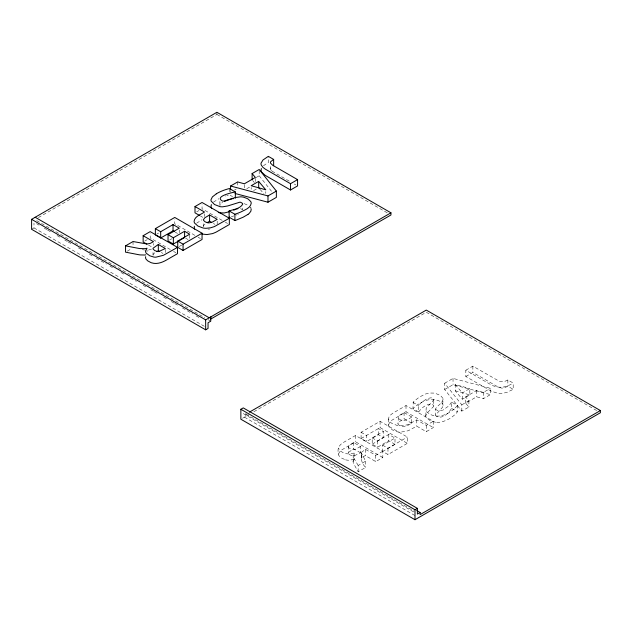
<?xml version="1.0" encoding="UTF-8"?>
<svg xmlns="http://www.w3.org/2000/svg" width="632" height="632" viewBox="0 0 632 632"><rect width="100%" height="100%" fill="white"/><g stroke="black" fill="none" stroke-linecap="round" stroke-linejoin="round"><path stroke-width="0.47" stroke-dasharray="3.16 2.37" d="M219.92 202.856L219.92 205.337L220.615 203.883A11.455 6.612 0 0 1 220.963 203.543L222.63 202.374M353.012 461.716L353.288 460.459A6.92 3.997 0 0 1 354.133 459.361L354.133 453.073L353.414 453.934A7.608 4.392 0 0 0 353.185 454.416L353.185 462.814L358.154 471.764L365.652 467.435C362.318 464.283 358.66 457.134 365.438 455.64L375.764 461.597L382.81 457.529L382.81 451.24L355.516 435.488L344.764 441.697C339.779 444.146 336.635 448.143 338.547 454.218A7.813 4.511 0 0 0 338.776 455.435L340.964 457.781L345.38 459.788M360.58 452.836L353.58 448.791L348.327 452.536A3.2 1.849 0 0 0 348.303 453.31L349.954 454.89L352.735 455.869A3.2 1.849 0 0 0 354.078 455.862L360.58 452.836L360.58 446.548L353.58 442.503L348.43 446.034L348.248 453.057M382.81 451.24L375.764 455.309L365.438 449.352L361.512 452.322L361.385 459.361L361.385 455.419M388.577 418.898L388.577 425.265A10.207 5.893 0 0 0 389.115 427.027L392.425 429.95L397.512 431.869A10.199 5.886 0 0 0 400.562 432.185L408.24 430.748L416.78 426.189L426.252 431.664L433.299 427.595L433.299 421.307L406.005 405.547L393.27 412.933A23.645 13.651 0 0 0 392.369 413.533L390.789 414.805A15.563 8.982 0 0 0 390.189 415.398C387.542 417.562 388.522 421.584 391.382 423.006A19.56 11.297 0 0 0 391.959 423.385L397.346 425.549A9.417 5.435 0 0 0 398.271 425.715L403.042 425.763L407.514 424.728A21.709 12.537 0 0 0 408.319 424.428L416.78 419.901L426.252 425.376L433.299 421.307M425.786 415.911L426.173 408.161L433.757 399.953L433.347 398.752L431.617 397.931A2.71 1.564 0 0 0 430.992 397.828L427.429 398.484A13.817 7.979 0 0 0 426.948 398.689L421.299 402.529A27.934 16.124 0 0 0 420.659 403.184L418.692 405.673L418.692 411.961L412.917 408.627L413.288 401.976A51.366 29.657 0 0 1 414.039 401.265L418.961 397.378L424.728 394.289A20.485 11.826 0 0 1 425.494 394.013L429.721 393.033L434.231 393.088A8.966 5.175 0 0 1 435.116 393.246L440.48 395.466L442.953 398.35A9.512 5.491 0 0 1 443.04 398.808L442.629 407.15L435.709 414.924A3.168 1.825 0 0 0 435.677 415.256A3.065 1.77 0 0 0 435.906 415.88C441.61 419.988 448.823 413.391 451.517 408.367L451.517 402.086L457.457 405.515L457.457 411.803A42.036 24.269 0 0 1 448.317 419.372L442.977 421.615L438.584 422.413A9.433 5.443 0 0 1 435.567 422.302M435.567 422.302L429.752 420.399L426.094 417.254A8.113 4.685 0 0 1 425.81 415.635L427.264 412.799L433.71 406.384L433.813 399.661M443.064 399.108L442.621 400.878L441.065 403.042A23.969 13.841 0 0 1 440.528 403.595L436.775 407.079A16.361 9.448 0 0 0 436.293 407.624L435.685 408.809L435.677 415.256M411.669 423.243L404.069 418.85L399.266 421.694L397.986 423.495A4.313 2.489 0 0 0 398.16 424.38L399.685 425.763L402.078 426.639A4.369 2.52 0 0 0 403.619 426.742L406.747 426.007L411.669 423.243L411.669 416.954L404.069 412.57L398.816 415.793A5.427 3.136 0 0 0 398.421 416.219L397.986 423.796M203.678 226.738L203.733 225.245L205.534 223.602M153.055 255.225L153.189 254.277A5.19 3.002 0 0 1 153.458 253.906L154.864 252.761M388.577 425.265L389.383 422.69L391.516 420.462L406.005 411.835L433.299 427.595M271.436 170.632A6.178 3.571 0 0 1 271.223 170.419L270.496 169.186L270.686 168.001A4.882 2.82 0 0 1 270.852 167.749L272.013 166.682M338.547 454.218L339.297 452.315L341.841 449.873L355.516 441.776L382.81 457.529M451.517 402.086L449.51 405.104A28.29 16.329 0 0 1 448.839 405.894L442.811 410.2M418.692 411.961C421.402 408.067 425.573 404.575 430.447 404.093A3.049 1.762 0 0 1 431.727 404.243L433.52 405.215A2.702 1.556 0 0 1 433.797 405.768L433.813 405.965M457.457 405.515L454.756 408.438M213.426 202.177L218.885 198.701M454.195 408.951C448.246 414.047 439.785 418.123 431.94 415.106A15.737 9.085 0 0 1 430.992 414.718L427.066 412.254L425.786 409.607M263.473 165.837L264.903 164.723A31.339 18.091 0 0 1 265.661 164.217L268.323 162.637L268.323 156.349M196.647 223.183L202.058 219.699M38.418 217.558L216.91 114.455L216.91 112.291M31.6 229.282L33.986 227.907L33.986 223.167M127.253 251.165L131.527 248.7M144.76 241.061L147.169 239.662M156.997 233.99L158.624 233.05M196.607 211.91L199.017 210.519M234.527 190.019L236.218 189.039M256.15 177.529L259.191 175.775L259.191 170.387M246.749 188.715L250.738 186.408M253.55 190.635L256.971 188.66M169.605 240.057L171.967 238.691M179.33 246.464L181.708 245.09M242.562 418.234L248.732 414.711M253.851 411.756L426.284 312.248L596.987 410.753M465.824 370.226L472.87 366.157L499.146 381.167A6.178 3.571 0 0 0 499.714 381.373L503.902 381.681A4.882 2.82 0 0 0 504.344 381.586L507.867 379.974L513.192 383.047L513.192 389.328L506.911 392.401L501.516 393.507A10.491 6.059 0 0 1 498.221 393.42L491.096 391.09L465.824 376.514L465.824 370.226L490.456 384.446C495.109 387.258 500.947 388.064 506.145 386.365A19.663 11.352 0 0 0 507.006 386.081L509.582 385.014A31.339 18.091 0 0 0 510.459 384.58L513.192 383.047M444.644 383.237L453.033 378.402L490.432 388.317L490.432 394.605L483.369 398.681L476.639 396.817L465.634 403.169L468.889 407.04L461.826 411.124L444.644 389.525L444.644 383.237L461.826 404.836L461.826 411.124M378.355 434.737L378.355 428.449L383.442 431.387L383.442 437.668L378.355 434.737L366.41 441.626L361.085 438.553L361.085 432.272L380.077 421.307L407.371 437.06L407.371 443.348L387.977 454.542L382.652 451.477L382.652 445.189L395 438.055L395 444.343L382.652 451.477M465.824 376.514L472.87 372.445L497.803 386.831L501.358 388.032A4.898 2.828 0 0 0 503.981 387.953L507.867 386.255L513.192 389.328M444.644 389.525L453.033 384.683L490.432 394.605M361.085 438.553L380.077 427.595L407.371 443.348M395 444.343L388.767 440.741L377.525 447.235L372.201 444.162L372.201 437.873L383.442 431.387M411.669 416.954C408.351 419.972 400.704 422.682 397.986 417.539M360.58 446.548L355.113 449.36A5.19 3.002 0 0 1 354.473 449.51L351.89 449.415L349.204 448.104A6.786 3.918 0 0 1 348.817 447.772L348.248 446.745M372.201 437.873L377.525 440.946L388.767 434.453L395 438.055M372.201 444.162L383.442 437.668M462.332 399.227L462.332 392.938L469.829 388.609L469.829 394.897L462.332 399.227L455.222 390.797L455.222 384.509L469.829 388.609M465.634 403.169L465.634 396.88L476.639 390.529L483.369 392.401L490.432 388.317M461.826 404.836L468.889 400.759L465.634 396.88M358.154 471.764L358.154 465.476L365.652 461.147L361.385 453.073M382.652 445.189L387.977 448.262L407.371 437.06M151.475 249.103L147.849 250.264M238.414 214.122L237.766 214.43M236.771 214.872L236.084 215.141M225.308 196.039L225.806 195.873M226.809 195.557L228.35 195.106M354.133 453.073L349.109 453.918A9.535 5.506 0 0 1 348.445 453.918L346.968 453.808A7.434 4.29 0 0 1 346.375 453.713L343.2 452.741L340.119 450.845A9.82 5.672 0 0 1 339.653 450.411L338.547 447.985M354.133 459.361L349.559 460.191A8.532 4.93 0 0 1 345.38 459.796M231.359 216.657L233.437 216.065A27.958 16.14 0 0 0 233.808 215.947M209.713 229.108L207.983 229.1M144.546 250.051L142.334 249.64M240.508 208.56L242.53 209.737M455.222 390.797L469.829 394.897M244.221 203.63L248.068 205.337M216.91 114.455L387.535 213.008M289.18 181.076L272.582 171.485M294.259 184.007L295.918 184.963M230.198 195.272L232.568 196.639M222.156 220.37L202.05 208.765L202.05 204.278M225.316 222.195L227.552 223.491M200.281 215.875L202.801 217.337M213.379 223.444L214.888 224.313M194.861 235.341L174.756 223.736L174.756 219.241M198.116 237.221L200.478 238.58M175.096 232.07L177.513 233.461M185.618 238.145L188.06 239.552M451.517 408.367L457.457 411.803M170.3 249.522L150.195 237.916L150.195 233.429M173.547 251.402L175.909 252.761M148.528 245.09L152.652 247.468M161.342 252.484L162.938 253.408M412.917 402.339L418.692 405.673M36.711 220.647L204.792 317.738M208.205 319.705L210.764 321.182M36.545 223.696L39.105 225.182M44.224 228.136L46.784 229.613M47.637 230.103L51.903 232.568M57.022 235.531L60.435 237.498M64.701 239.963L67.261 241.44M68.114 241.938L72.38 244.394M78.352 247.847L80.912 249.324M89.444 254.254L92.857 256.229M96.269 258.196L106.508 264.113M109.921 266.08L112.48 267.565M121.012 272.487L124.425 274.462M130.397 277.914L136.37 281.358M143.195 285.301L145.755 286.786M150.874 289.74L153.434 291.218M154.287 291.708L158.553 294.172M163.672 297.135L167.085 299.102M171.351 301.567L173.911 303.044M174.764 303.542L179.03 305.999M182.443 307.974L192.681 313.891M196.094 315.858L199.507 317.833M33.986 227.907L204.626 326.475M361.085 432.272L366.41 435.337L366.41 441.626M245.998 414.118L414.134 511.146M243.249 413.581L413.968 512.102M245.974 416.267L245.974 412.001M244.465 417.167L416.875 516.66M272.424 171.383L271.815 170.948M455.222 384.509L462.332 392.938M260.115 189.379L263.9 193.866M252.776 180.641L254.325 182.506M259.191 175.775L272.305 192.262M358.154 465.476L353.644 457.718A22.009 12.703 0 0 1 353.359 457.039L353.012 455.427M435.677 408.944L435.724 409.244A2.852 1.643 0 0 0 435.875 409.552L438.324 410.903L441.752 410.587A11.455 6.612 0 0 0 442.345 410.381M270.457 166.524L270.457 168.823M219.92 201.426L219.92 203.03M203.512 223.791L203.52 226.177M153.007 252.516L153.015 254.957M507.867 379.974L507.867 386.255M483.369 392.401L483.369 398.681M476.639 390.529L476.639 396.817M472.87 366.157L472.87 372.445M468.889 400.759L468.889 407.04M453.033 378.402L453.033 384.683M426.252 425.376L426.252 431.664M416.78 419.901L416.78 426.189M406.005 405.547L406.005 411.835M404.069 412.57L404.069 418.85M388.767 434.453L388.767 440.741M387.977 448.262L387.977 454.542M380.077 421.307L380.077 427.595M377.525 440.946L377.525 447.235M375.764 455.309L375.764 461.597M365.652 461.147L365.652 467.435M365.438 449.352L365.438 455.64M361.385 453.002L361.385 455.238M355.516 435.488L355.516 441.776M353.58 442.503L353.58 448.791M265.788 191.615L265.788 193.416M255.36 178.35L255.36 181.945M251.18 187.514L251.18 189.308M244.347 184.71L244.347 189.197M242.759 208.023L242.759 209.603M237.648 181.929L237.648 186.416M230.577 190.501L230.577 192.294M229.408 188.534L229.408 192.12M217.187 221.153L217.187 224.739M204.476 213.814L204.476 216.507M189.679 235.096L189.679 238.691M179.275 229.985L179.275 232.679M165.331 249.403L165.331 252.998M153.473 243.454L153.473 245.248M147.027 249.98L147.027 251.781M133.036 241.535L133.036 246.922M443.064 405.412A8.737 5.048 0 0 0 442.424 403.548L440.18 401.565A16.503 9.527 0 0 0 438.75 400.775L434.958 399.503A9.678 5.585 0 0 0 432.067 399.195L424.807 400.554L416.812 405.199A59.005 34.065 0 0 0 412.925 408.627"/><path stroke-width="0.95" d="M145.684 256.671L145.565 257.374A9.52 5.498 0 0 0 145.565 257.753L145.755 258.607A7.442 4.298 0 0 0 145.913 258.946L147.596 260.787L150.882 262.564A9.82 5.672 0 0 0 151.641 262.833C156.791 264.555 162.274 262.485 166.737 259.878L177.489 253.677L177.489 247.388L150.195 231.628L143.148 235.697L143.148 241.985L146.885 244.142M194.324 226.232L194.411 228.989A9.425 5.443 0 0 0 194.49 229.155M261.348 168.523L261.055 170.522L261.664 172.133M211.388 204.618L210.985 206.451L211.649 208.276M248.171 214.248L248.842 213.711A20.445 11.803 0 0 0 249.324 213.268L250.872 211.207L251.196 209.145M248.02 214.367L243.178 217.203L236.763 219.881A51.366 29.657 0 0 1 235.531 220.315L234.899 220.528L229.124 217.203L229.124 210.914C233.737 209.453 240.192 208.694 242.759 204.128A3.049 1.762 0 0 0 242.49 203.386L240.808 202.351A2.702 1.556 0 0 0 239.844 202.193L227.678 205.961L222.764 206.798A8.113 4.685 0 0 1 219.952 206.632L214.509 204.523L211.207 201.166A9.401 5.427 0 0 1 210.977 199.775L212.399 196.892L216.326 193.827M31.6 219.336L216.91 112.291L390.947 212.81L390.947 214.983L210.74 319.073L210.74 316.909L210.764 321.182L208.047 322.762L208.047 328.442L205.653 329.825L31.6 229.282L31.6 219.336L205.653 319.871L205.653 329.825M273.648 165.71L273.648 159.422L270.709 161.674A4.898 2.828 0 0 0 270.575 163.182L272.653 165.236L297.569 179.63L297.569 185.919L290.523 189.987L265.235 175.372L261.806 172.362M145.763 254.838L145.542 254.886A7.608 4.392 0 0 1 144.696 255.02L140.162 254.917A22.009 12.703 0 0 1 138.977 254.751L125.547 252.152L125.547 245.864L133.036 241.535L147.027 243.999L150.187 243.439L153.473 241.661L143.148 235.697M174.298 231.604L173.034 230.877L160.686 238.003L155.361 234.93L155.361 228.642L174.756 217.448L202.05 233.208L202.05 239.488L183.059 250.454L177.742 247.381L177.742 241.092L189.679 234.203L184.591 231.265L173.35 237.75L168.033 234.677L168.033 240.966L173.35 244.039L184.591 237.553L184.591 231.265M199.435 215.393L195.004 212.834L195.004 206.546L202.05 202.477L229.345 218.238L229.345 224.526L216.555 231.873A23.645 13.651 0 0 1 215.512 232.394L213.316 233.311A15.587 8.998 0 0 1 212.281 233.658L206.909 234.575L201.987 234.03M230.577 189.6L230.577 186.013L237.648 181.929L244.347 183.809L255.36 177.458L252.121 173.571L259.191 169.495L276.366 191.085L276.366 197.374L267.984 202.216L235.049 193.479M155.361 228.642L160.686 231.715L173.034 224.589L179.275 228.192L168.033 234.677M258.678 181.392L251.18 185.713L265.788 189.821L258.678 181.392L258.678 187.672L259.633 188.81M158.332 244.458L153.086 248.21A3.207 1.849 0 0 0 153.078 248.992L154.777 250.596L157.502 251.552A3.2 1.849 0 0 0 158.837 251.536L165.331 248.502L158.332 244.458L158.332 250.746L156.752 251.655M209.587 214.967L204.792 217.811L203.52 219.612A4.369 2.52 0 0 0 203.702 220.505L205.226 221.887L207.612 222.764A4.313 2.489 0 0 0 209.153 222.867L212.265 222.124L217.187 219.351L209.587 214.967L209.587 221.255L207.257 222.598M177.489 247.388L163.467 255.281L155.93 257.177A7.813 4.511 0 0 1 153.821 257.05L149.752 255.786L146.276 253.235A8.532 4.93 0 0 1 145.589 250.825L147.027 248.186A6.92 3.997 0 0 1 145.123 248.668L139.585 248.558L125.547 245.864M177.742 241.092L183.059 244.165L202.05 233.208M229.345 218.238L214.406 226.596L210.535 227.828L206.079 228.294A10.207 5.893 0 0 1 203.038 227.986L197.966 226.074L194.64 223.136A10.191 5.886 0 0 1 194.095 221.382C194.569 216.215 201.047 214.564 204.476 212.02L195.004 206.546M230.577 186.013L267.984 195.928L276.366 191.085M273.648 159.422L268.323 156.349L263.007 159.975L261.079 163.095A10.491 6.059 0 0 0 261.245 164.999L262.817 167.251L265.274 169.107L290.523 183.699L297.569 179.63M205.653 319.871L390.947 212.81M240.863 409.267L243.249 407.893L417.389 508.381L417.389 514.069L420.114 512.497L420.114 514.598L600.4 410.555L600.4 412.728L414.995 519.709L240.863 419.221L240.863 409.267L414.995 509.763L417.389 508.381M249.411 412.143L426.284 310.083L600.4 410.555M224.565 201.355L228.752 199.791A28.266 16.321 0 0 1 229.661 199.522M233.729 210.132L234.796 209.729M235.151 209.595L236.139 209.232M229.7 211.625L224.234 212.96L219.517 212.842M237.253 208.876L237.948 208.686M230.103 199.404L231.596 199.025M229.55 217.1L229.124 217.203M232.615 198.788L233.666 198.566M235.341 198.25L235.341 191.962C232.458 192.452 214.122 196.394 222.338 200.976A3.065 1.77 0 0 0 223.42 201.102A3.168 1.825 0 0 0 223.989 201.087L235.254 197.547L240.476 196.836A8.737 5.048 0 0 1 243.699 197.208L247.136 198.503A16.503 9.527 0 0 1 248.495 199.333L250.707 201.521A9.678 5.585 0 0 1 251.236 203.188C250.635 208.189 244.592 209.942 240.839 211.997A59.013 34.073 0 0 1 234.891 214.24L229.124 210.914M218.688 212.652L218.277 212.542M235.341 191.962L229.408 188.534A42.036 24.269 0 0 0 216.286 193.803M209.587 221.255L211.12 222.14M158.332 250.746L159.746 251.568M35.179 217.266L209.208 317.793M416.693 510.522L420.114 512.497M250.525 207.525L250.651 207.715A8.966 5.175 0 0 1 250.928 208.228M414.995 509.763L414.995 519.709M290.523 183.699L290.523 189.987M267.984 195.928L267.984 202.216M252.121 173.571L252.121 179.859M234.899 214.24L234.899 220.528M183.059 244.165L183.059 250.454M173.35 237.75L173.35 244.039M173.034 224.589L173.034 230.877M160.686 231.715L160.686 238.003"/></g></svg>
